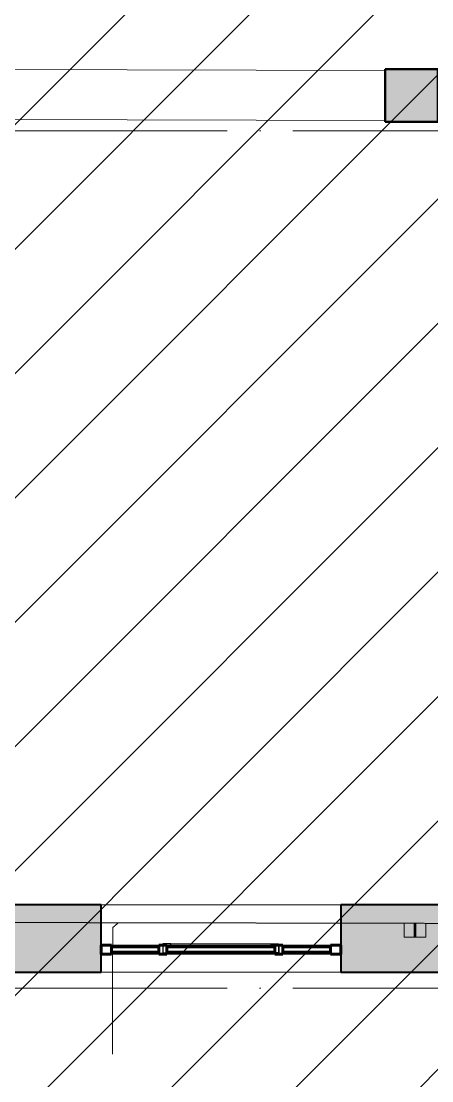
# Model space of a CAD drawing. Header units: millimetres. Extents: x 3050 to 430575, y -569542 to 36130.
# Drawn here: x 298773 to 301888, y -429217 to -421184 of the extents above; entities that cross this region are included whole.
import ezdxf

# ---------------------------------------------------------------- set-up
doc = ezdxf.new("R2010")
doc.units = ezdxf.units.MM
doc.linetypes.add('ADSK_Линия сетки', pattern=[25, 20, -2.5, 0, -2.5])
doc.linetypes.add('ADSK_Сверху', pattern=[4.5, 3, -1.5])
for name, color, linetype, lineweight in [('_ Окна', 7, 'Continuous', 30), ('Витраж', 7, 'Continuous', 18), ('Каркас', 7, 'Continuous', 18), ('Крыша', 7, 'Continuous', 18), ('Несущие колонны', 7, 'Continuous', 18), ('Окна', 7, 'Continuous', 18), ('Оси', 7, 'Continuous', 9), ('Панели витража', 7, 'Continuous', 18), ('Перекрытие', 7, 'Continuous', 18), ('Стены наружные', 7, 'Continuous', 18)]:
    doc.layers.add(name, color=color, linetype=linetype, lineweight=lineweight)
doc.layers.add('Линии', color=7, linetype='Continuous', lineweight=9, true_color=0x00a600)

# ---------------------------------------------------------------- blocks, each defined once
blk = doc.blocks.new('Прямоугольный импост - 70х20_60мм-1225109-04 План 4-го этажа маркировочный')
at = {"layer": 'Витраж', "color": 253, "linetype": 'ADSK_Сверху', "true_color": 0xaaaaaa}
for p, q in [((39704.5, 2434.5), (39704.5, 2364.5)), ((39784.5, 2434.5), (39704.5, 2434.5)), ((40174.5, 2434.5), (40144.5, 2434.5)), ((39784.5, 2364.5), (39704.5, 2364.5)), ((40174.5, 2364.5), (40144.5, 2364.5))]:
    blk.add_line(p, q, dxfattribs=at)
blk = doc.blocks.new('Прямоугольный импост - 70х20_60мм-1424711-04 План 4-го этажа маркировочный')
at = {"layer": 'Витраж', "color": 253, "linetype": 'ADSK_Сверху', "true_color": 0xaaaaaa}
for p, q in [((-80, 35), (0, 35)), ((0, 35), (0, -35)), ((0, -35), (-80, -35))]:
    blk.add_line(p, q, dxfattribs=at)
blk = doc.blocks.new('Прямоугольный импост - 70х20_60мм-1424712-04 План 4-го этажа маркировочный')
at = {"layer": 'Витраж', "color": 253, "linetype": 'ADSK_Сверху', "true_color": 0xaaaaaa}
for p, q in [((0, 35), (-80, 35)), ((0, -35), (0, 35)), ((-80, -35), (0, -35))]:
    blk.add_line(p, q, dxfattribs=at)
blk = doc.blocks.new('Прямоугольный импост - 70х20_60мм-1225111-04 План 4-го этажа маркировочный')
at = {"layer": 'Витраж', "color": 253, "linetype": 'ADSK_Сверху', "true_color": 0xaaaaaa}
for p, q in [((40204.5, 2434.5), (40174.5, 2434.5)), ((41054.5, 2434.5), (41024.5, 2434.5)), ((40204.5, 2364.5), (40174.5, 2364.5)), ((41054.5, 2364.5), (41024.5, 2364.5))]:
    blk.add_line(p, q, dxfattribs=at)
blk = doc.blocks.new('Витраж-тент со смещением вовне - 60мм 30 сдвиг-1466942-04 План 4-го этажа маркировочный')
at = {"layer": '_ Окна', "color": 253, "linetype": 'ADSK_Сверху', "true_color": 0xaaaaaa}
for p, q in [((-440, 25), (-440, -45)), ((-440, 25), (-410, 25)), ((-440, -45), (-440, 25)), ((440, 25), (410, 25)), ((440, -45), (440, 25)), ((440, -45), (440, 25)), ((-380, -45), (-440, -45)), ((-380, -35), (-380, -45)), ((380, -35), (380, -45)), ((380, -45), (440, -45))]:
    blk.add_line(p, q, dxfattribs=at)
at = {"layer": 'Окна', "color": 253, "linetype": 'ADSK_Сверху', "true_color": 0xaaaaaa}
blk.add_line((-380, -45), (380, -45), dxfattribs=at)
blk = doc.blocks.new('Витраж-тент со смещением вовне - 60мм 30 сдвиг-1466970-04 План 4-го этажа маркировочный')
at = {"layer": '_ Окна', "color": 253, "linetype": 'ADSK_Сверху', "true_color": 0xaaaaaa}
for p, q in [((-440, -35), (-440, -45)), ((-440, -45), (-440, -35)), ((-380, -45), (-440, -45)), ((-380, -35), (-380, -45)), ((380, -35), (380, -45)), ((380, -45), (440, -45)), ((440, -45), (440, -35)), ((440, -45), (440, -35))]:
    blk.add_line(p, q, dxfattribs=at)
at = {"layer": 'Окна', "color": 253, "linetype": 'ADSK_Сверху', "true_color": 0xaaaaaa}
blk.add_line((-380, -45), (380, -45), dxfattribs=at)
blk = doc.blocks.new('Прямоугольный импост - 70х20_60мм-1225113-04 План 4-го этажа маркировочный')
at = {"layer": 'Витраж', "color": 253, "linetype": 'ADSK_Сверху', "true_color": 0xaaaaaa}
for p, q in [((41084.5, 2434.5), (41054.5, 2434.5)), ((41524.5, 2434.5), (41444.5, 2434.5)), ((41524.5, 2364.5), (41524.5, 2434.5)), ((41084.5, 2364.5), (41054.5, 2364.5)), ((41524.5, 2364.5), (41444.5, 2364.5))]:
    blk.add_line(p, q, dxfattribs=at)
blk = doc.blocks.new('Прямоугольный импост - 70х60мм-1424709-04 План 4-го этажа маркировочный')
at = {"layer": 'Витраж', "color": 253, "linetype": 'ADSK_Сверху', "true_color": 0xaaaaaa}
for p, q in [((-30, 35), (30, 35)), ((30, -35), (-30, -35))]:
    blk.add_line(p, q, dxfattribs=at)
blk = doc.blocks.new('Прямоугольный импост - 70х60мм-1225009-04 План 4-го этажа маркировочный')
at = {"layer": 'Витраж', "color": 253, "linetype": 'ADSK_Сверху', "true_color": 0xaaaaaa}
for p, q in [((41084.5, 2434.5), (41084.5, 2364.5)), ((41444.5, 2434.5), (41084.5, 2434.5)), ((41444.5, 2364.5), (41444.5, 2434.5)), ((41444.5, 2364.5), (41084.5, 2364.5))]:
    blk.add_line(p, q, dxfattribs=at)
blk = doc.blocks.new('Прямоугольный импост - 70х60мм-1242018-04 План 4-го этажа маркировочный')
at = {"layer": 'Витраж', "color": 253, "linetype": 'ADSK_Сверху', "true_color": 0xaaaaaa}
for p, q in [((40204.5, 2434.5), (40204.5, 2364.5)), ((41024.5, 2434.5), (40204.5, 2434.5)), ((41024.5, 2364.5), (41024.5, 2434.5)), ((41024.5, 2364.5), (40204.5, 2364.5))]:
    blk.add_line(p, q, dxfattribs=at)
blk = doc.blocks.new('С-образный профиль с параллельными полками _ГОСТ 8240-89_ Балки - _ 22P-2719347-04 План 4-го этажа маркировочный')
at = {"layer": 'Каркас', "color": 253, "linetype": 'ADSK_Сверху', "true_color": 0xaaaaaa}
for p, q in [((-3223.9, 24.7), (-3223.9, -57.3)), ((-3223.9, 24.7), (-3118.5, 24.7)), ((-3118.5, 19.3), (-3223.9, 19.3)), ((-3223.9, -57.3), (-3118.6, -57.3))]:
    blk.add_line(p, q, dxfattribs=at)
at = {"layer": 'Каркас', "color": 253, "linetype": 'ADSK_Сверху', "true_color": 0xb2b2b2}
for p, q in [((-3223.9, 19.3), (-3223.9, 24.7)), ((-3223.9, 9.3), (-3223.9, 19.3)), ((-3223.9, 9.3), (-3223.9, 19.3)), ((-3223.9, -57.3), (-3223.9, 9.3)), ((-3223.9, 9.3), (-3223.9, -57.3)), ((-3223.9, -57.3), (-3118.6, -57.3)), ((-3223.9, -57.3), (-3118.6, -57.3))]:
    blk.add_line(p, q, dxfattribs=at)
at = {"layer": 'Каркас', "color": 9, "linetype": 'ADSK_Сверху', "true_color": 0xb9b9b9}
for p, q in [((-3223.9, -57.3), (-3223.9, 18)), ((-3118.5, 24.7), (-3223.6, 24.7)), ((-3223.9, -57.3), (-3118.6, -57.3))]:
    blk.add_line(p, q, dxfattribs=at)
blk = doc.blocks.new('С-образный профиль с параллельными полками _ГОСТ 8240-89_ Балки - _ 22P-2718579-04 План 4-го этажа маркировочный')
at = {"layer": 'Каркас', "color": 9, "linetype": 'ADSK_Сверху', "true_color": 0xb9b9b9}
for p, q in [((-3223.9, -18), (-3223.9, 57.3)), ((-3118.5, 57.3), (-3223.9, 57.3)), ((-3223.9, -24.7), (-3118.7, -24.7))]:
    blk.add_line(p, q, dxfattribs=at)
at = {"layer": 'Каркас', "color": 253, "linetype": 'ADSK_Сверху', "true_color": 0xb2b2b2}
for p, q in [((-3223.9, 57.3), (-3223.9, -9.3)), ((-3223.9, -9.3), (-3223.9, 57.3)), ((-3118.5, 57.3), (-3223.9, 57.3)), ((-3118.5, 57.3), (-3223.9, 57.3)), ((-3223.9, -19.3), (-3223.9, -9.3)), ((-3223.9, -19.3), (-3223.9, -9.3)), ((-3223.9, -24.7), (-3223.9, -19.3))]:
    blk.add_line(p, q, dxfattribs=at)
at = {"layer": 'Каркас', "color": 253, "linetype": 'ADSK_Сверху', "true_color": 0xaaaaaa}
for p, q in [((-3223.9, 57.3), (-3223.9, -24.7)), ((-3118.5, 57.3), (-3223.9, 57.3)), ((-3118.7, -19.3), (-3223.9, -19.3)), ((-3118.7, -24.7), (-3223.9, -24.7))]:
    blk.add_line(p, q, dxfattribs=at)
blk = doc.blocks.new('Системная панель - _AR_Стекло_40мм_привязка по центру-V46-04 План 4-го этажа маркировочный')
at = {"layer": 'Панели витража', "color": 1, "lineweight": 60, "true_color": 0xff0000}
for p, q in [((180, 20), (-180, 20)), ((-180, 20), (-180, -20)), ((180, -20), (180, 20)), ((-180, -20), (180, -20))]:
    blk.add_line(p, q, dxfattribs=at)
blk = doc.blocks.new('Прямоугольный импост - 70х40_60мм-1229682-04 План 4-го этажа маркировочный')
at = {"layer": 'Витраж'}
for p, q in [((41084.5, 2434.5), (41444.5, 2434.5)), ((41084.5, 2364.5), (41444.5, 2364.5))]:
    blk.add_line(p, q, dxfattribs=at)
blk = doc.blocks.new('Прямоугольный импост - 70х20_60мм-V47-04 План 4-го этажа маркировочный')
at = {"layer": 'Витраж', "color": 1, "lineweight": 60, "true_color": 0xff0000}
for p, q in [((-80, 35), (0, 35)), ((-80, -35), (-80, 35)), ((0, 35), (0, -35)), ((0, -35), (-80, -35))]:
    blk.add_line(p, q, dxfattribs=at)
blk = doc.blocks.new('Прямоугольный импост - 70х20_60мм-V48-04 План 4-го этажа маркировочный')
at = {"layer": 'Витраж', "color": 1, "lineweight": 60, "true_color": 0xff0000}
for p, q in [((0, 35), (-80, 35)), ((-80, 35), (-80, -35)), ((0, -35), (0, 35)), ((-80, -35), (0, -35))]:
    blk.add_line(p, q, dxfattribs=at)
blk = doc.blocks.new('Прямоугольный импост - 70х40_60мм-1229821-04 План 4-го этажа маркировочный')
at = {"layer": 'Витраж'}
for p, q in [((39784.5, 2434.5), (40144.5, 2434.5)), ((39784.5, 2364.5), (40144.5, 2364.5))]:
    blk.add_line(p, q, dxfattribs=at)
blk = doc.blocks.new('Системная панель - _AR_Стекло_40мм_привязка по центру-V49-04 План 4-го этажа маркировочный')
at = {"layer": 'Панели витража', "color": 1, "lineweight": 60, "true_color": 0xff0000}
for p, q in [((410, 20), (-410, 20)), ((-410, 20), (-410, -20)), ((410, -20), (410, 20)), ((-410, -20), (410, -20))]:
    blk.add_line(p, q, dxfattribs=at)
blk = doc.blocks.new('Прямоугольный импост - 70х40_60мм-1229822-04 План 4-го этажа маркировочный')
at = {"layer": 'Витраж'}
for p, q in [((40204.5, 2434.5), (41024.5, 2434.5)), ((40204.5, 2364.5), (41024.5, 2364.5))]:
    blk.add_line(p, q, dxfattribs=at)
blk = doc.blocks.new('Прямоугольный импост - 70х60мм-V50-04 План 4-го этажа маркировочный')
at = {"layer": 'Витраж', "color": 1, "lineweight": 60, "true_color": 0xff0000}
for p, q in [((-30, 35), (30, 35)), ((-30, -35), (-30, 35)), ((30, 35), (30, -35)), ((30, -35), (-30, -35))]:
    blk.add_line(p, q, dxfattribs=at)
blk = doc.blocks.new('ADSK_КолоннаЖБ_Прямоугольная - 400x400 мм-1632063-04 План 4-го этажа маркировочный')
at = {"layer": 'Несущие колонны', "true_color": 0xc0c0c0}
blk.add_hatch(color=9, dxfattribs=at).paths.add_polyline_path([(200, -200), (200, 200), (-200, 200), (-200, -200), (160.6, -200)])
at = {"layer": 'Несущие колонны', "lineweight": 40}
for p, q in [((-200, -200), (-200, 200)), ((-200, 200), (200, 200)), ((200, 200), (-200, 200)), ((-200, 200), (-200, -200)), ((200, 200), (200, -200)), ((200, -200), (200, 200)), ((200, -200), (-200, -200)), ((-200, -200), (200, -200))]:
    blk.add_line(p, q, dxfattribs=at)

msp = doc.modelspace()

# ---------------------------------------------------------------- hatches: boundary and pattern name
at = {"lineweight": 13, "true_color": 0x636466}
h = msp.add_hatch(dxfattribs=at)
h.set_pattern_fill('ANSI31', color=251, scale=210)
h.set_pattern_definition([(45, (-1812091.45, -109463.3), (-471.46345, 471.46345), [])])
h.paths.add_polyline_path([(336184.02, -379783.78), (293385.25, -379662.32), (293385.25, -437206.01), (336184.02, -437327.46)])
at = {"layer": 'Стены наружные', "true_color": 0xc0c0c0}
h = msp.add_hatch(color=9, dxfattribs=at)
h.paths.add_polyline_path([(307275.08, -428392.41), (307801.34, -428392.41), (307801.34, -427882.41), (306788.56, -427882.41), (306788.56, -428392.41), (306962.8, -428392.41)])
h.paths.add_polyline_path([(287815.04, -428392.41), (288069.84, -428392.41), (288069.84, -427882.41), (287692.6, -427882.41), (287692.6, -428392.41)])
h.paths.add_polyline_path([(289889.84, -428392.41), (290903.85, -428392.41), (290903.85, -427882.41), (289889.84, -427882.41), (289889.84, -428039.95)])
h.paths.add_polyline_path([(292723.85, -428392.41), (293727.11, -428392.41), (293727.11, -427882.41), (292723.85, -427882.41), (292723.85, -428039.95)])
h.paths.add_polyline_path([(321743.42, -428392.41), (321966.54, -428392.41), (321965.6, -427882.41), (320944.06, -427882.41), (320944.06, -428392.41), (321741.85, -428392.41)])
h.paths.add_polyline_path([(295547.11, -428392.41), (296537.32, -428392.41), (296537.32, -427882.41), (295547.11, -427882.41), (295547.11, -428039.95)])
h.paths.add_polyline_path([(298357.32, -428392.41), (299378.14, -428392.41), (299378.14, -427882.41), (298357.32, -427882.41), (298357.32, -428048.24)])
h.paths.add_polyline_path([(301198.14, -428392.41), (302149.42, -428392.41), (302149.42, -427882.41), (301198.14, -427882.41), (301198.14, -428086.41)])
h.paths.add_polyline_path([(303969.42, -428392.41), (304968.56, -428392.41), (304968.56, -427882.41), (303969.42, -427882.41), (303969.42, -428128.27)])
h.paths.add_polyline_path([(319124.06, -428392.41), (319124.06, -427882.41), (318107.24, -427882.41), (318107.24, -428392.41), (318789.37, -428392.41)])
h.paths.add_polyline_path([(309621.34, -428392.41), (310664.25, -428392.41), (310664.25, -427882.41), (309621.34, -427882.41), (309621.34, -428213.65)])
h.paths.add_polyline_path([(312484.25, -428392.41), (313474.22, -428392.41), (313474.22, -427882.41), (312484.25, -427882.41), (312484.25, -428256.89)])
h.paths.add_polyline_path([(316287.24, -428392.41), (316287.24, -427882.41), (315294.22, -427882.41), (315294.22, -428392.41), (315973.52, -428392.41)])

# ---------------------------------------------------------------- linework, layer by layer
at = {"layer": 'Крыша', "color": 253, "linetype": 'ADSK_Сверху', "true_color": 0xaaaaaa, "flags": 128}
for points in [[(299466.91, -428055.04), (299466.74, -428161.56), (299466.7, -428187.41)], [(299466.6, -428257.41), (299466.58, -428268.08), (299466.41, -428374.61), (299466.25, -428481.13), (299466.08, -428587.66), (299465.92, -428694.18), (299465.75, -428800.71), (299465.58, -428907.24), (299465.42, -429013.77)]]:
    msp.add_lwpolyline(points, dxfattribs=at)
at = {"layer": 'Крыша', "color": 253, "linetype": 'ADSK_Сверху', "true_color": 0xaaaaaa}
msp.add_open_spline([(299511.44, -428018.5), (299496.59, -428030.68), (299481.75, -428042.86), (299466.91, -428055.04)], degree=3, dxfattribs=at)
at = {"layer": 'Линии', "color": 8, "lineweight": 18, "true_color": 0x808080}
for p, q in [((297804.52, -421547.75), (301533.67, -421557.61)), ((301533.67, -421937.61), (296510.47, -421924.33))]:
    msp.add_line(p, q, dxfattribs=at)
at = {"layer": 'Оси', "linetype": 'ADSK_Линия сетки', "ltscale": 100}
for p, q in [((268333.38, -422015.13), (336561.32, -422015.13)), ((268333.38, -428515.13), (336561.32, -428515.13))]:
    msp.add_line(p, q, dxfattribs=at)
at = {"layer": 'Перекрытие', "color": 9, "linetype": 'ADSK_Сверху', "true_color": 0xaad4d4}
msp.add_line((318978.8, -428057), (292868.15, -428005.36), dxfattribs=at)
at = {"layer": 'Стены наружные', "lineweight": 40}
for p, q in [((299378.14, -427882.41), (298357.32, -427882.41)), ((299378.14, -428392.41), (299378.14, -427882.41)), ((302149.42, -427882.41), (301198.14, -427882.41)), ((301198.14, -427882.41), (301198.14, -428392.41)), ((298357.32, -428392.41), (299378.14, -428392.41)), ((301198.14, -428392.41), (302149.42, -428392.41))]:
    msp.add_line(p, q, dxfattribs=at)
at = {"layer": 'Стены наружные'}
for p, q in [((299378.14, -427882.41), (301198.14, -427882.41)), ((301198.14, -428392.41), (299378.14, -428392.41))]:
    msp.add_line(p, q, dxfattribs=at)

# ---------------------------------------------------------------- block references
at = {"layer": '_ Окна', "color": 253, "linetype": 'ADSK_Сверху', "true_color": 0xaaaaaa, "rotation": 180}
for name in ['Витраж-тент со смещением вовне - 60мм 30 сдвиг-1466942-04 План 4-го этажа маркировочный', 'Витраж-тент со смещением вовне - 60мм 30 сдвиг-1466970-04 План 4-го этажа маркировочный']:
    msp.add_blockref(name, (300288.14, -428222.41), dxfattribs=at)
at = {"layer": 'Витраж', "color": 253, "linetype": 'ADSK_Сверху', "true_color": 0xaaaaaa}
for name, p in [('Прямоугольный импост - 70х20_60мм-1225109-04 План 4-го этажа маркировочный', (259673.69, -430621.92)), ('Прямоугольный импост - 70х60мм-1225009-04 План 4-го этажа маркировочный', (258373.69, -430621.92)), ('Прямоугольный импост - 70х20_60мм-1225111-04 План 4-го этажа маркировочный', (259673.69, -430621.92)), ('Прямоугольный импост - 70х60мм-1242018-04 План 4-го этажа маркировочный', (259673.69, -430621.92)), ('Прямоугольный импост - 70х20_60мм-1225113-04 План 4-го этажа маркировочный', (259673.69, -430621.92)), ('Прямоугольный импост - 70х60мм-1225009-04 План 4-го этажа маркировочный', (259673.69, -430621.92)), ('Прямоугольный импост - 70х20_60мм-1424712-04 План 4-го этажа маркировочный', (301198.14, -428222.41))]:
    msp.add_blockref(name, p, dxfattribs=at)
at = {"layer": 'Витраж', "color": 253, "linetype": 'ADSK_Сверху', "true_color": 0xaaaaaa, "extrusion": (0, 0, -1)}
for name, p in [('Прямоугольный импост - 70х20_60мм-1424711-04 План 4-го этажа маркировочный', (-299378.14, -428222.41)), ('Прямоугольный импост - 70х60мм-1424709-04 План 4-го этажа маркировочный', (-299848.14, -428222.41)), ('Прямоугольный импост - 70х60мм-1424709-04 План 4-го этажа маркировочный', (-300728.14, -428222.41))]:
    msp.add_blockref(name, p, dxfattribs=at)
at = {"layer": 'Витраж', "extrusion": (0, 0, -1)}
for name, p in [('Прямоугольный импост - 70х20_60мм-V47-04 План 4-го этажа маркировочный', (-299378.14, -428222.41)), ('Прямоугольный импост - 70х60мм-V50-04 План 4-го этажа маркировочный', (-299848.14, -428222.41)), ('Прямоугольный импост - 70х60мм-V50-04 План 4-го этажа маркировочный', (-300728.14, -428222.41))]:
    msp.add_blockref(name, p, dxfattribs=at)
at = {"layer": 'Витраж'}
for name, p in [('Прямоугольный импост - 70х40_60мм-1229821-04 План 4-го этажа маркировочный', (259673.69, -430621.92)), ('Прямоугольный импост - 70х40_60мм-1229822-04 План 4-го этажа маркировочный', (259673.69, -430621.92)), ('Прямоугольный импост - 70х40_60мм-1229682-04 План 4-го этажа маркировочный', (259673.69, -430621.92)), ('Прямоугольный импост - 70х20_60мм-V48-04 План 4-го этажа маркировочный', (301198.14, -428222.41))]:
    msp.add_blockref(name, p, dxfattribs=at)
at = {"layer": 'Каркас', "color": 253, "linetype": 'ADSK_Сверху', "true_color": 0xaaaaaa}
for name, p, rotation in [('С-образный профиль с параллельными полками _ГОСТ 8240-89_ Балки - _ 22P-2718579-04 План 4-го этажа маркировочный', (301735.79, -424904.26), 89.99796496283328), ('С-образный профиль с параллельными полками _ГОСТ 8240-89_ Балки - _ 22P-2719347-04 План 4-го этажа маркировочный', (301785.19, -424904.48), 89.99796496283257)]:
    msp.add_blockref(name, p, dxfattribs=dict(at, rotation=rotation))
at = {"layer": 'Несущие колонны'}
msp.add_blockref('ADSK_КолоннаЖБ_Прямоугольная - 400x400 мм-1632063-04 План 4-го этажа маркировочный', (301733.67, -421748.14), dxfattribs=at)
at = {"layer": 'Панели витража', "rotation": 180}
for name, p in [('Системная панель - _AR_Стекло_40мм_привязка по центру-V46-04 План 4-го этажа маркировочный', (299638.14, -428222.41)), ('Системная панель - _AR_Стекло_40мм_привязка по центру-V49-04 План 4-го этажа маркировочный', (300288.14, -428222.41)), ('Системная панель - _AR_Стекло_40мм_привязка по центру-V46-04 План 4-го этажа маркировочный', (300938.14, -428222.41))]:
    msp.add_blockref(name, p, dxfattribs=at)

doc.saveas('drawing.dxf')
